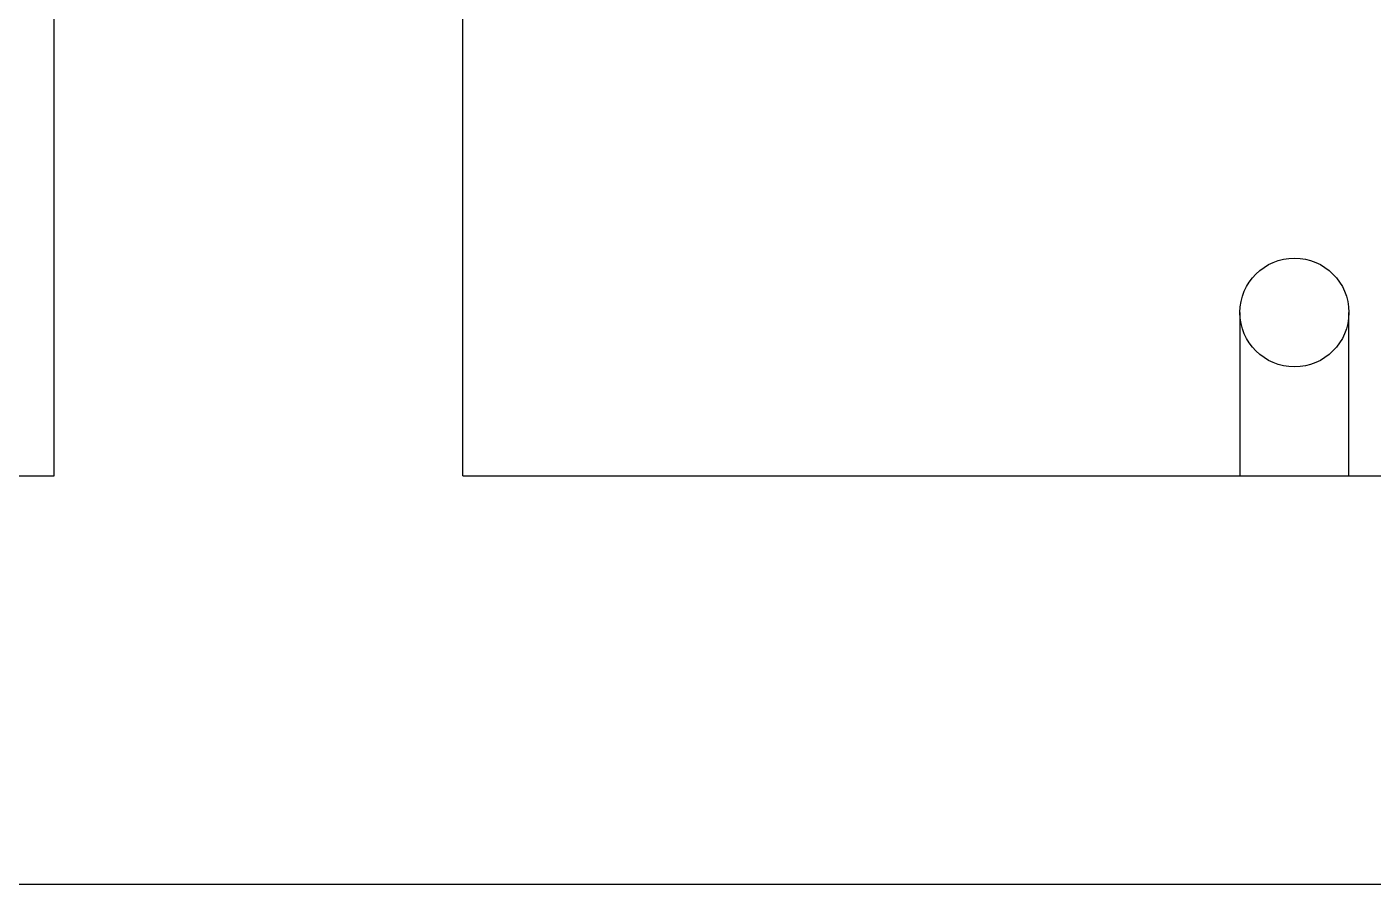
# Model space of a CAD drawing. Header units: centimetres. Extents: x 0 to 1084401, y -139216 to 99734.
# Drawn here: x 903848 to 903897.42, y 12151.48 to 12182.97 of the extents above; entities that cross this region are included whole.
import ezdxf

# ---------------------------------------------------------------- set-up
doc = ezdxf.new("R2010")
doc.units = ezdxf.units.CM
doc.header["$LTSCALE"] = 4
doc.layers.add('0.6', color=6, linetype='Continuous')
doc.layers.add('PDF1_PH - Metal', color=253, linetype='Continuous')

msp = doc.modelspace()

# ---------------------------------------------------------------- linework, layer by layer
at = {"layer": '0.6'}
for points in [[(903839.0019350427, 12166.47670687522), (903849.0019350427, 12166.47670687522), (903849.0019350427, 12526.47670687522), (903714.0019350427, 12526.47670687522)], [(903864.0019350427, 12166.47670687522), (903864.0019350427, 12526.47670687522)], [(903864.0019350427, 12166.47670687522), (904064.0019350427, 12166.47670687522), (904064.0019350427, 12176.47670687522)], [(903839.0019350427, 12151.47670687522), (903864.0019350427, 12151.47670687522)], [(903849.0019350427, 12151.47670687522), (904089.0019350427, 12151.47670687522), (904089.0019350427, 12151.47670687522)]]:
    msp.add_lwpolyline(points, dxfattribs=at)
at = {"layer": 'PDF1_PH - Metal'}
msp.add_lwpolyline([(903892.5350024459, 12172.47534957071), (903892.5350024459, 12166.47670687522), (903896.5350024459, 12166.47670687522), (903896.5350024459, 12172.47534957071)], dxfattribs=at)
msp.add_circle((903894.5350024459, 12172.47534957071), 1.999999999999999, dxfattribs=at)

doc.saveas('drawing.dxf')
